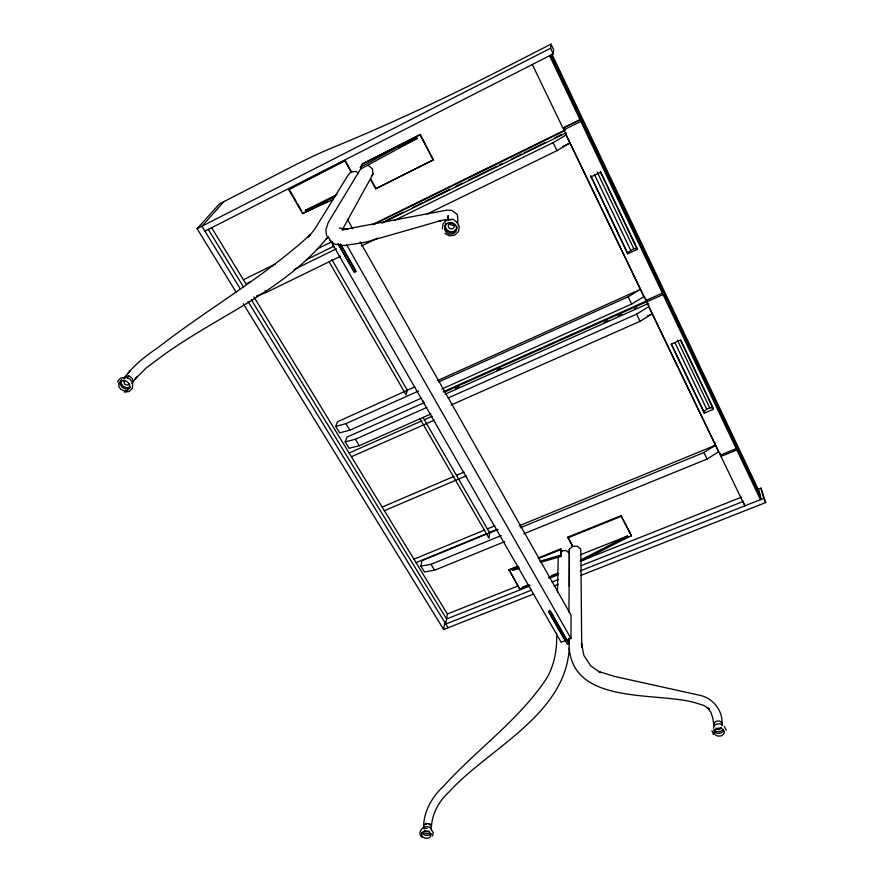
<?xml version="1.0" encoding="UTF-8"?>
<svg xmlns="http://www.w3.org/2000/svg" width="883" height="883" viewBox="0 0 883 883"><rect width="100%" height="100%" fill="white"/><g stroke="black" fill="none" stroke-linecap="round" stroke-linejoin="round"><path stroke-width="1.32" d="M328.321 236.799L561.158 642.217L565.197 640.672L548.498 611.511L550.219 610.848L566.908 640.032L570.959 638.486L571.047 615.186L360.165 241.931M549.491 610.186L549.414 612.868L567.394 644.281L568.884 643.707L568.917 638.199M569.027 643.641C569.535 707.095 658.895 690.903 696.963 703.31L703.828 705.473L709.325 709.038L707.151 707.537L710.87 712.228L712.769 717.956L713.972 725.771L713.95 723.111L716.323 721.168L719.7 721.08L722.084 722.912L722.084 725.583M569.38 586.157L569.336 549.292L572.482 546.323L577.173 546.147L580.65 548.873L580.871 552.901L581.731 647.371L581.489 643.012L583.862 655.44L590.815 665.937L600.142 672.449M569.292 647.967C565.528 715.197 488.133 748.696 448.917 792.062C438.829 801.267 431.908 813.905 431.368 827.724L431.059 825.329L428.652 823.662L425.551 823.718L423.586 825.45L423.895 827.846M568.729 643.387L568.751 639.292M568.928 612.018L569.336 549.292M572.482 546.323L567.835 537.129L621.157 515.606L631.477 535.826L621.875 539.656M540.396 562.361L561.323 556.378L560.683 555.23L560.793 548.851L538.056 557.99M561.323 556.378L560.782 549.612L538.442 558.586M556.61 633.067C557.305 648.862 554.579 664.689 546.566 678.475C518.928 720.109 476.754 749.446 443.52 786.256C432.427 796.433 424.403 810.197 423.586 825.45M557.482 592.018L558.233 556.445M441.688 389.072L631.643 304.072L643.895 296.6L566.08 135L566.135 132.825L382.03 223.145M563.762 129.856L563.84 127.461L581.61 118.918L662.57 289.624L663.1 292.483L662.36 293.123L645.915 300.474L563.762 129.856L580.837 121.457L581.654 120.861L581.61 118.918M121.302 380.22L121.192 383.377L123.134 386.257L126.379 387.78L129.691 387.361M127.571 378.31L127.627 376.732L128.686 375.628M132.627 383.377L132.395 388.244L129.393 391.357M529.756 585.021L519.69 589.016L509.005 569.656L517.846 566.102M519.69 589.016L509.005 569.656M204.922 231.158L553.255 53.852L553.619 49.68L551.003 44.15L498.597 70.949A283.311 31.567 -28.1 0 1 442.295 98.786A378.498 39.569 -28 0 1 334.646 146.755A118.587 16.236 -29.6 0 0 292.041 166.611L219.381 203.94L197.086 228.708L236.015 291.997M553.255 53.852L550.595 48.245L551.003 44.15M117.417 381.853L120.496 378.123L125.552 377.35M442.35 228.807L443.089 223.719L446.798 220.11L452.096 219.348M445.562 224.139L445.032 227.748L446.787 231.015L450.153 232.726L453.84 232.218L456.467 229.69L457.008 226.092M445.838 223.256L445.308 226.843L447.063 230.121L450.418 231.821L454.105 231.313L456.721 228.785M253.863 296.909L447.372 613.994L445.794 624.027L531.544 590.131M533.751 593.983L443.652 629.502L444.922 621.533M432.582 835.903L433.156 832.768L431.103 829.269M504.646 541.643L434.624 570.219L424.447 571.985L420.871 566.113L421.975 560.683L498.133 529.359M423.078 400.772L423.928 403.63M711.93 730.694L713.497 734.634M457.361 223.686L457.957 221.567L457.394 214.525L451.732 210.386L446.699 210.154L341.92 229.878L347.836 228.94L339.215 228.101M713.42 728.221L714.148 725.749L716.577 724.049L719.755 723.784L722.482 725.031M721.157 727.559L719.557 729.656L716.588 729.159L715.97 728M447.549 220.43L448.1 215.54L448.454 219.392M431.036 413.917L359.26 445.705L349.083 448.299L345.176 441.886L346.898 437.151L424.171 402.67M421.555 398.078L349.856 430.164L339.679 432.858L335.728 426.379L337.527 421.732L414.833 386.897M370.419 179.238L375.683 188.796L433.343 160.022L420.286 134.536L362.405 163.83L360.33 167.306L361.147 168.808L417.096 138.366L416.29 136.843L360.33 167.306M362.162 164.238L420.286 134.536M338.145 244.061L354.359 272.383L355.518 269.933M375.683 188.796L433.509 159.613M343.454 227.671L373.023 174.106L372.394 168.863L368.233 165.386M333.034 243.94L332.626 244.679L333.84 246.787M315.937 206.92L302.582 213.609L288.675 189.558L345.209 160.518L351.699 172.218M302.582 213.609L315.065 207.052M288.675 189.558L345.209 160.518M131.755 383.465L137.251 376.39L135.265 378.873L146.236 367.968L163.035 355.396C217.439 315.993 285.507 290.386 328.222 236.434M123.741 378.851C132.671 366.004 145.11 356.291 157.969 347.637C207.825 308.708 263.752 277.306 310.507 234.481L307.99 237.527L314.536 229.425L347.747 175.728L350.97 171.799L356.213 171.457L358.288 173.189M124.415 378.012L125.75 376.335L129.315 376.147L132.362 378.421L133.09 381.787M128.002 373.476L129.989 370.97M361.357 167.704L328.167 222.648L325.86 229.79L326.655 235.927M371.39 176.07L373.023 174.106M223.94 201.6L201.909 226.247L240.154 288.631M761.091 498.994L760.451 499.668L736.841 449.955L737.504 449.281L736.588 445.683L760.064 495.186L761.091 498.994L663.608 293.62M759.214 495.109L759.855 494.436L758.839 490.672L551.963 54.194M121.81 379.889L120.397 381.368L120.298 384.513L122.24 387.405L125.485 388.928L128.808 388.509L130.231 387.041M124.978 380.341L123.907 381.445L124.834 384.491L128.145 385.043L129.216 383.939M736.223 448.641L736.886 447.979L735.969 444.392L663.254 291.07L663.784 293.94L663.056 294.569L646.61 301.92L720.373 455.109L736.223 448.641L663.056 294.569L662.636 292.284M704.27 413.123L671.146 344.138L680.44 340.087L713.409 409.293L704.27 413.123L703.972 411.743L706.698 409.105L709.733 407.836L713.089 407.924L680.782 340.076M627.636 252.693L633.795 248.741L637.107 248.355L637.261 249.414L627.769 253.763L590.837 176.026L627.769 253.763M422.659 828.32L424.701 826.808L427.604 826.576L430.264 827.724L431.655 829.81M423.531 828.022C419.602 829.347 418.63 834.733 421.919 837.294M429.116 824.711L430.131 823.949M429.116 831.102L426.632 831.985L424.591 830.362M431.003 833.751L428.961 835.263L426.059 835.484L423.41 834.347L422.008 832.261M532.317 64.514L562.99 128.245L580.076 119.834L580.882 119.238L580.837 117.307L551.191 54.79M722.967 729.811L720.539 731.499L717.371 731.775L714.645 730.517M723.232 731.466L720.804 733.166L717.625 733.431L714.899 732.173L713.674 729.877M523.74 533.851L707.084 459.039L718.63 451.787L648.762 306.699L648.288 303.564L445.231 394.127M520.297 527.747L703.906 452.515L715.484 445.253L714.943 442.825M448.255 397.924L636.555 314.149L648.762 306.699M451.18 404.988L640.043 321.313L652.217 313.873L647.173 316.114M438.719 381.931L628.122 296.82L640.407 289.348L437.427 380.639M427.162 213.973L556.974 150.662L569.932 143.002L562.526 146.622M394.602 220.297L553.078 142.66L566.08 135M580.175 560.264L627.383 536.058L627.99 537.217L580.804 561.411M197.086 228.708L550.595 48.245M398.995 147.516L417.096 138.366M333.31 199.437L306.18 211.81L305.352 210.375L336.942 194.514M318.299 205.728L326.776 201.479M243.41 279.779L275.43 263.984M325.937 239.072L328.399 237.858M250.904 281.578L245.982 283.995L211.534 227.549M317.361 248.885L332.14 241.611M372.527 224.536L565.043 129.956M373.421 224.646L565.032 130.529M306.467 259.679L333.675 246.324M385.606 220.838L402.924 212.35M412.814 207.494L422.703 202.637M425.187 201.423L449.911 189.293M456.092 186.258L462.273 183.222M468.465 180.187L496.897 166.225M499.37 165.011L501.853 163.797M511.743 158.951L521.632 154.095M524.105 152.88L545.131 142.56M555.021 137.704L561.202 134.68M294.304 269.425L336.401 248.807M256.324 296.059L266.456 292.361L340.628 256.18M361.644 245.927L377.714 238.09M354.359 272.383L356.202 271.5L340.672 244.337M590.882 176.931L600.528 172.317L600.462 171.412L637.107 248.355M305.352 210.375L334.955 196.854M335.728 426.379L345.904 423.63L418.652 390.948M443.222 391.776L647.173 300.661M444.149 392.207L647.294 301.5M455.628 388.63L459.403 386.942M497.151 370.098L500.926 368.421M604.115 322.372L607.89 320.695M617.968 316.202L621.742 314.514M634.325 308.895L636.842 307.781M345.176 441.886L355.352 439.248L426.908 407.416M349.116 453.001L422.063 420.738M424.58 419.624L432.129 416.279M351.412 456.754L434.348 420.153M382.129 507.096L454.005 476.401M456.533 475.319L464.094 472.096M384.337 510.705L466.235 475.816M413.928 559.182L484.745 529.977M487.273 528.939L494.866 525.804M416.048 562.67L486.809 533.553M489.337 532.515L496.919 529.392M519.138 525.804L715.484 445.253M420.871 566.113L431.047 564.314L501.169 535.584M744.248 503.553L744.81 505.86L721.003 456.401L736.841 449.955M567.835 537.879L621.213 516.345L621.157 515.606M508.939 570.429L518.509 566.588M518.818 567.217L512.272 569.082L512.924 570.208L517.902 568.21M580.241 554.844L627.383 536.058M757.184 489.646L760.925 488.156L765.727 502.548L581.069 575.341M447.372 613.994L517.681 586.069M580.319 561.18L741.378 497.195M522.261 587.228L528.542 584.734M551.18 575.76L557.471 573.266M548.641 577.537L558.707 573.542M529.822 585.992L446.588 618.972L251.324 299.767M549.038 578.387L558.001 574.833M581.047 565.705L743.685 501.257M552.018 582.04L558.42 579.513M580.175 570.915L763.74 498.376L760.925 488.156M554.215 585.926L558.045 584.414M549.414 612.868L550.915 612.283L568.884 643.707M539.745 561.224L560.683 555.23M512.924 570.208L519.458 568.343M446.677 219.624L438.443 220.949L441.357 220.485L364.789 242.428L344.392 245.551L335.065 244.282L330.076 240.441M446.897 219.591L444.668 219.944L447.979 220.154M453.785 224.977L451.941 225.231L450.264 224.37L449.392 222.737M123.421 378.012L126.744 377.593L130 379.127L131.931 382.019M124.348 392.14L128.863 391.566M661.731 289.69L662.57 289.624M424.447 828.53L427.35 828.309M429.204 833.53L426.312 833.751L423.663 832.614M449.425 219.646L453.365 219.403L456.401 221.953M561.422 550.76L566.091 550.584L569.579 553.31M758 490.595L758.839 490.672M444.944 233.576L449.513 235.893L454.546 235.209L458.509 231.556L459.281 226.467L456.82 221.821M600.374 672.669L598.531 671.422L614.303 676.378L697.769 694.844C711.532 697.029 722.261 708.795 722.084 722.912M425.639 823.21L426.334 824.247M724.27 726.367L726.323 730.142M243.233 303.708L443.652 629.502M208.256 229.348L243.432 286.854M248.057 301.522L448.078 627.758M265.209 290.308L266.456 292.361M345.904 423.63L349.856 430.164M355.352 439.248L359.26 445.705M431.047 564.314L434.624 570.219M331.865 259.591L407.328 390.275L406.037 394.756L329.204 262.008M422.99 417.405L489.646 532.846L489.027 538.155L419.756 418.454M289.668 190.264L296.28 201.71M297.604 203.995L301.578 210.86M340.397 244.094L355.076 269.779L353.454 270.562L338.101 243.73M346.533 244.679L570.959 638.486M347.284 219.127L352.714 228.73M344.944 160.927L350.97 171.799M560.793 548.851L562.107 551.224M370.772 179.006L375.904 188.355M567.835 537.129L572.438 545.484M420.098 134.922L433.343 160.022M621.213 516.345L631.477 535.826M553.078 142.66L556.974 150.662M628.122 296.82L631.643 304.072M636.555 314.149L640.043 321.313M703.906 452.515L707.084 459.039M671.51 344.116L703.972 411.743M597.195 172.064L633.795 248.741M677.449 340.187L709.733 407.836M594.59 174.823L630.65 250.187M674.954 342.759L706.698 409.105M600.528 172.317L637.261 249.414M763.74 498.376L765.727 502.548M551.235 54.503L759.855 494.436M580.882 119.238L550.462 55.132L549.612 55.706L580.076 119.834M581.654 120.861L663.1 292.483M662.36 293.123L580.837 121.457L580.793 119.117M720.506 454.237L721.003 456.401M719.877 452.935L720.373 455.109M646.268 299.591L646.61 301.92M645.583 298.156L645.915 300.474M118.896 383.178L118.797 386.368L120.761 389.282L124.05 390.827L127.406 390.407L129.558 388.178L129.669 384.988L127.704 382.063L124.415 380.518L121.037 380.937L118.896 383.178M445.076 225.551L444.535 229.194L446.312 232.505L449.712 234.238L453.454 233.719L456.103 231.158L456.654 227.527L454.888 224.194L451.478 222.461L447.725 222.98L445.076 225.551M448.542 224.624L448.266 226.434L449.149 228.09L450.849 228.951L452.703 228.697L454.028 227.417L454.292 225.607L453.421 223.951L451.721 223.09L449.855 223.344L448.542 224.624M421.953 832.801L421.555 835.042L422.968 837.139L425.65 838.298L428.586 838.066L430.65 836.554L431.059 834.314L429.646 832.205L426.964 831.046L424.017 831.278L421.953 832.801M714.777 730.042L714.027 732.548L715.274 734.866L718.034 736.135L721.245 735.859L723.696 734.148L724.457 731.654L723.21 729.325L720.451 728.056L717.228 728.332L714.777 730.042"/></g></svg>
